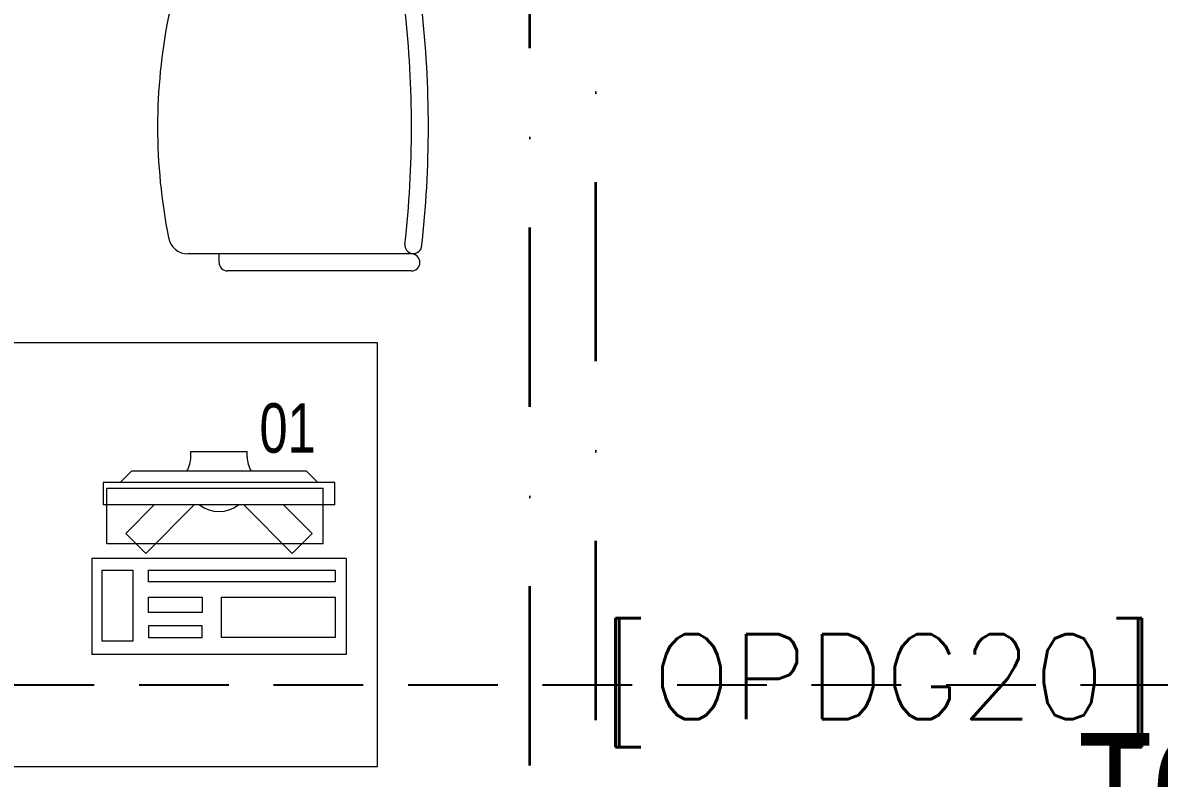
# Model space of a CAD drawing. Header units: inches. Extents: x -12418 to 242017, y -29325 to 19878.
# Drawn here: x 20767 to 22779, y -9228 to -7890 of the extents above; entities that cross this region are included whole.
import ezdxf
from ezdxf import colors
from ezdxf.entities.mleader import LeaderData, LeaderLine
from ezdxf.math import Vec2, Vec3

# ---------------------------------------------------------------- set-up
doc = ezdxf.new("R2010")
doc.units = ezdxf.units.IN
doc.header["$LTSCALE"] = 25
doc.header["$MEASUREMENT"] = 0
doc.linetypes.add('DASHDOT', pattern=[25.4, 12.7, -6.35, 0, -6.35])
doc.linetypes.add('HIDDEN', pattern=[9.525, 6.35, -3.175])
doc.layers.get('0').update_dxf_attribs({"color": 8})
for name, color, linetype, lineweight in [('00-Ground Floor$0$72_EGR_BASE_TEXT', 252, 'Continuous', 5), ('00-Ground Floor$0$72_EGR_EQP_TAG', 142, 'Continuous', 5), ('00-Ground Floor$0$LOADING', 253, 'Continuous', 5), ('E-LITE-CIRC', 6, 'Continuous', 25), ('E-LITE-CLNG-CNDT', 6, 'DASHDOT', 35), ('E-POWR-CLNG-CNDT', 6, 'DASHDOT', 35), ('E-POWR-FLOR-CNDT', 6, 'HIDDEN', 25)]:
    doc.layers.add(name, color=color, linetype=linetype, lineweight=lineweight)
doc.styles.add('00-Ground Floor$0$SIMPLEX', font='SIMPLEX.shx', dxfattribs={"height": 150})
doc.styles.add('00-Ground Floor$0$X3G_ENTITY_257CFD', font='swisscl.ttf', dxfattribs={"height": 200})
doc.styles.add('DC_Simplex', font='SIMPLEX.shx', dxfattribs={"width": 0.7})

# ---------------------------------------------------------------- blocks, each defined once
blk = doc.blocks.new('00-Ground Floor$0$GF21016-P')
at = {"layer": '00-Ground Floor$0$LOADING', "extrusion": (-1.24384e-09, -1.20261e-09, -1)}
for p, q in [((0.0128, 0.0179), (0.0128, 0.4136)), ((0.4628, 0.0179), (0.4628, 0.4136)), ((-0.0172, 0.0179), (-0.0172, 0.3435)), ((-0.0022, 0.3585), (0.0128, 0.3585)), ((0.4778, 0.3585), (0.4628, 0.3585)), ((0.4928, 0.0179), (0.4928, 0.3435)), ((0.4778, 0.0029), (0.4778, 0.0029))]:
    blk.add_line(p, q, dxfattribs=at)
for centre, radius, start, end in [((-0.2378, -0.5362), 1.0036, 78.7568, 101.2432), ((-0.0478, 0.4136), 0.035, 0, 80.6557), ((-0.4278, 0.4136), 0.035, 99.3443, 180), ((0.0022, 0.3435), 0.015, 0, 90), ((-0.4778, 0.3435), 0.015, 90, 180), ((-0.0284, 0.0145), 0.015, 284.3864, 95.5209), ((-0.2378, 1.8928), 1.8749, 263.6341, 276.3659), ((-0.4471, 0.0145), 0.015, 84.4791, 255.6136), ((0.0022, 0.0179), 0.015, 270, 0), ((0.0022, 0.0179), 0.015, 180, 270), ((-0.2378, 1.8734), 1.8855, 263.5119, 276.4881), ((-0.4778, 0.0179), 0.015, 270, 0), ((-0.4778, 0.0179), 0.015, 180, 270)]:
    blk.add_arc(centre, radius, start, end, dxfattribs=at)
blk = doc.blocks.new('00-Ground Floor$0$ITCWLS1-P')
at = {"layer": '00-Ground Floor$0$LOADING'}
for p, q in [((-0.17, 0.45), (-0.17, 0)), ((-0.17, 0.45), (0, 0.45)), ((0, 0.45), (0, 0)), ((-0.2651, 0.43, 0), (-0.3051, 0.43, 0)), ((-0.3051, 0.43, 0), (-0.3051, 0.02, 0)), ((-0.2651, 0.43, 0), (-0.2651, 0.02, 0)), ((-0.1496, 0.4305), (-0.1291, 0.4305)), ((-0.1291, 0.4305), (-0.1291, 0.4089)), ((-0.197, 0.4094), (-0.295, 0.4094)), ((-0.295, 0.0264), (-0.295, 0.4094)), ((-0.197, 0.0264), (-0.197, 0.4094)), ((-0.3251, 0.38, 0), (-0.3051, 0.4, 0)), ((-0.3251, 0.38, 0), (-0.3251, 0.07, 0)), ((-0.3503, 0.275), (-0.3596, 0.275)), ((-0.3596, 0.175), (-0.3596, 0.275)), ((-0.3503, 0.175), (-0.3596, 0.175)), ((-0.3251, 0.07, 0), (-0.3051, 0.05, 0)), ((-0.197, 0.0264), (-0.295, 0.0264)), ((-0.3051, 0.02, 0), (-0.2651, 0.02, 0)), ((-0.17, 0), (0, 0))]:
    blk.add_line(p, q, dxfattribs=at)
at = {"layer": '00-Ground Floor$0$LOADING', "extrusion": (2.48281e-10, 3.18408e-10, -1)}
for p, q in [((-0.2651, 0.3395), (-0.2144, 0.3902)), ((-0.1791, 0.3548), (-0.2144, 0.3902)), ((-0.2651, 0.2688), (-0.1791, 0.3548))]:
    blk.add_line(p, q, dxfattribs=at)
at = {"layer": '00-Ground Floor$0$LOADING', "extrusion": (2.48281e-10, -3.18408e-10, -1)}
for p, q in [((-0.2651, 0.1812), (-0.1791, 0.0952)), ((-0.2651, 0.1105), (-0.2144, 0.0598)), ((-0.1791, 0.0952), (-0.2144, 0.0598))]:
    blk.add_line(p, q, dxfattribs=at)
at = {"layer": '00-Ground Floor$0$LOADING'}
for points in [[(-0.1291, 0.4089), (-0.1291, 0.1), (-0.1496, 0.1), (-0.1496, 0.4305)], [(-0.1496, 0.1), (-0.1496, 0.1), (-0.1496, 0.1), (-0.1496, 0.1), (-0.1496, 0.1), (-0.1496, 0.1), (-0.1496, 0.1), (-0.1496, 0.1), (-0.1496, 0.1)], [(-0.1496, 0.1), (-0.1496, 0.1), (-0.1496, 0.1), (-0.1496, 0.1), (-0.1496, 0.1), (-0.1496, 0.1), (-0.1496, 0.1), (-0.1496, 0.1), (-0.1496, 0.1), (-0.1496, 0.1), (-0.1496, 0.1), (-0.1496, 0.1), (-0.1496, 0.1), (-0.1496, 0.1), (-0.1496, 0.1), (-0.1496, 0.1), (-0.1496, 0.1), (-0.1496, 0.1)], [(-0.1496, 0.1), (-0.1496, 0.1), (-0.1496, 0.1), (-0.1496, 0.1), (-0.1496, 0.1), (-0.1496, 0.1), (-0.1496, 0.1), (-0.1496, 0.1), (-0.1496, 0.1), (-0.1496, 0.1)], [(-0.1496, 0.1), (-0.1496, 0.1), (-0.1496, 0.1), (-0.1496, 0.1), (-0.1496, 0.1), (-0.1496, 0.1), (-0.1496, 0.1)], [(-0.1496, 0.1), (-0.1496, 0.1), (-0.1496, 0.1), (-0.1496, 0.1), (-0.1496, 0.1), (-0.1496, 0.1), (-0.1496, 0.1), (-0.1496, 0.1), (-0.1496, 0.1), (-0.1496, 0.1)], [(-0.1496, 0.1), (-0.1496, 0.1), (-0.1496, 0.1), (-0.1496, 0.1), (-0.1496, 0.1), (-0.1496, 0.1), (-0.1496, 0.1), (-0.1496, 0.1), (-0.1496, 0.1), (-0.1496, 0.1), (-0.1496, 0.1), (-0.1496, 0.1), (-0.1496, 0.1), (-0.1496, 0.1), (-0.1496, 0.1)], [(-0.1496, 0.1), (-0.1496, 0.1), (-0.1496, 0.1), (-0.1496, 0.1), (-0.1496, 0.1), (-0.1496, 0.1), (-0.1496, 0.1), (-0.1496, 0.1), (-0.1496, 0.1), (-0.1496, 0.1)], [(-0.1496, 0.1), (-0.1496, 0.1), (-0.1496, 0.1), (-0.1496, 0.1), (-0.1496, 0.1), (-0.1496, 0.1), (-0.1496, 0.1), (-0.1496, 0.1), (-0.1496, 0.1), (-0.1496, 0.1)], [(-0.1496, 0.1), (-0.1496, 0.1), (-0.1496, 0.1), (-0.1496, 0.1), (-0.1496, 0.1), (-0.1496, 0.1), (-0.1496, 0.1), (-0.1496, 0.1), (-0.1496, 0.1), (-0.1496, 0.1), (-0.1496, 0.1), (-0.1496, 0.1), (-0.1496, 0.1), (-0.1496, 0.1), (-0.1496, 0.1), (-0.1496, 0.1), (-0.1496, 0.1), (-0.1496, 0.1), (-0.1496, 0.1), (-0.1496, 0.1), (-0.1496, 0.1), (-0.1496, 0.1), (-0.1496, 0.1), (-0.1496, 0.1), (-0.1496, 0.1), (-0.1496, 0.1), (-0.1496, 0.1), (-0.1496, 0.1), (-0.1496, 0.1), (-0.1496, 0.1), (-0.1496, 0.1), (-0.1496, 0.1), (-0.1496, 0.1), (-0.1496, 0.1), (-0.1496, 0.1), (-0.1496, 0.1), (-0.1496, 0.1), (-0.1496, 0.1), (-0.1496, 0.1), (-0.1496, 0.1), (-0.1496, 0.1), (-0.1496, 0.1), (-0.1496, 0.1), (-0.1496, 0.1), (-0.1496, 0.1), (-0.1496, 0.1), (-0.1496, 0.1), (-0.1496, 0.1), (-0.1496, 0.1), (-0.1496, 0.1), (-0.1496, 0.1), (-0.1496, 0.1), (-0.1496, 0.1), (-0.1496, 0.1)], [(-0.1496, 0.1), (-0.1496, 0.1), (-0.1496, 0.1), (-0.1496, 0.1), (-0.1496, 0.1), (-0.1496, 0.1), (-0.1496, 0.1), (-0.1496, 0.1), (-0.1496, 0.1), (-0.1496, 0.1), (-0.1496, 0.1), (-0.1496, 0.1), (-0.1496, 0.1), (-0.1496, 0.1), (-0.1496, 0.1), (-0.1496, 0.1), (-0.1496, 0.1), (-0.1496, 0.1), (-0.1496, 0.1), (-0.1496, 0.1), (-0.1496, 0.1), (-0.1496, 0.1), (-0.1496, 0.1), (-0.1496, 0.1), (-0.1496, 0.1), (-0.1496, 0.1), (-0.1496, 0.1), (-0.1496, 0.1), (-0.1496, 0.1), (-0.1496, 0.1), (-0.1496, 0.1), (-0.1496, 0.1), (-0.1496, 0.1), (-0.1496, 0.1), (-0.1496, 0.1), (-0.1496, 0.1), (-0.1496, 0.1), (-0.1496, 0.1), (-0.1496, 0.1), (-0.1496, 0.1), (-0.1496, 0.1), (-0.1496, 0.1), (-0.1496, 0.1), (-0.1496, 0.1), (-0.1496, 0.1), (-0.1496, 0.1), (-0.1496, 0.1), (-0.1496, 0.1), (-0.1496, 0.1), (-0.1496, 0.1), (-0.1496, 0.1), (-0.1496, 0.1), (-0.1496, 0.1), (-0.1496, 0.1), (-0.1496, 0.1), (-0.1496, 0.1), (-0.1496, 0.1), (-0.1496, 0.1), (-0.1496, 0.1), (-0.1496, 0.1), (-0.1496, 0.1), (-0.1496, 0.1), (-0.1496, 0.1), (-0.1496, 0.1), (-0.1496, 0.1), (-0.1496, 0.1), (-0.1496, 0.1), (-0.1496, 0.1), (-0.1496, 0.1), (-0.1496, 0.1), (-0.1496, 0.1), (-0.1496, 0.1), (-0.1496, 0.1), (-0.1496, 0.1), (-0.1496, 0.1), (-0.1496, 0.1), (-0.1496, 0.1), (-0.1496, 0.1), (-0.1496, 0.1), (-0.1496, 0.1), (-0.1496, 0.1), (-0.1496, 0.1), (-0.1496, 0.1), (-0.1496, 0.1), (-0.1496, 0.1), (-0.1496, 0.1), (-0.1496, 0.1), (-0.1496, 0.1), (-0.1496, 0.1)], [(-0.1496, 0.1), (-0.1496, 0.1), (-0.1496, 0.1), (-0.1496, 0.1), (-0.1496, 0.1), (-0.1496, 0.1), (-0.1496, 0.1), (-0.1496, 0.1), (-0.1496, 0.1), (-0.1496, 0.1), (-0.1496, 0.1), (-0.1496, 0.1)], [(-0.1496, 0.1), (-0.1496, 0.1), (-0.1496, 0.1), (-0.1496, 0.1), (-0.1496, 0.1), (-0.1496, 0.1), (-0.1496, 0.1)], [(-0.1496, 0.1), (-0.1496, 0.1), (-0.1496, 0.1), (-0.1496, 0.1), (-0.1496, 0.1), (-0.1496, 0.1), (-0.1496, 0.1), (-0.1496, 0.1), (-0.1496, 0.1), (-0.1496, 0.1), (-0.1496, 0.1), (-0.1496, 0.1), (-0.1496, 0.1), (-0.1496, 0.1), (-0.1496, 0.1), (-0.1496, 0.1), (-0.1496, 0.1)], [(-0.1496, 0.1), (-0.1496, 0.1), (-0.1496, 0.1), (-0.1496, 0.1), (-0.1496, 0.1), (-0.1496, 0.1), (-0.1496, 0.1), (-0.1496, 0.1), (-0.1496, 0.1), (-0.1496, 0.1), (-0.1496, 0.1), (-0.1496, 0.1), (-0.1496, 0.1), (-0.1496, 0.1), (-0.1496, 0.1), (-0.1496, 0.1), (-0.1496, 0.1), (-0.1496, 0.1), (-0.1496, 0.1), (-0.1496, 0.1), (-0.1496, 0.1), (-0.1496, 0.1), (-0.1496, 0.1), (-0.1496, 0.1), (-0.1496, 0.1), (-0.1496, 0.1), (-0.1496, 0.1), (-0.1496, 0.1), (-0.1496, 0.1), (-0.1496, 0.1), (-0.1496, 0.1), (-0.1496, 0.1), (-0.1496, 0.1), (-0.1496, 0.1), (-0.1496, 0.1), (-0.1496, 0.1), (-0.1496, 0.1), (-0.1496, 0.1), (-0.1496, 0.1), (-0.1496, 0.1), (-0.1496, 0.1), (-0.1496, 0.1), (-0.1496, 0.1), (-0.1496, 0.1), (-0.1496, 0.1), (-0.1496, 0.1), (-0.1496, 0.1), (-0.1496, 0.1), (-0.1496, 0.1), (-0.1496, 0.1), (-0.1496, 0.1), (-0.1496, 0.1), (-0.1496, 0.1), (-0.1496, 0.1), (-0.1496, 0.1), (-0.1496, 0.1), (-0.1496, 0.1), (-0.1496, 0.1), (-0.1496, 0.1), (-0.1496, 0.1), (-0.1496, 0.1), (-0.1496, 0.1), (-0.1496, 0.1), (-0.1496, 0.1), (-0.1496, 0.1), (-0.1496, 0.1), (-0.1496, 0.1), (-0.1496, 0.1), (-0.1496, 0.1), (-0.1496, 0.1), (-0.1496, 0.1), (-0.1496, 0.1), (-0.1496, 0.1), (-0.1496, 0.1), (-0.1496, 0.1), (-0.1496, 0.1), (-0.1496, 0.1), (-0.1496, 0.1), (-0.1496, 0.1), (-0.1496, 0.1), (-0.1496, 0.1), (-0.1496, 0.1), (-0.1496, 0.1), (-0.1496, 0.1), (-0.1496, 0.1), (-0.1496, 0.1), (-0.1496, 0.1), (-0.1496, 0.1), (-0.1496, 0.1), (-0.1496, 0.1), (-0.1496, 0.1), (-0.1496, 0.1), (-0.1496, 0.1), (-0.1496, 0.1), (-0.1496, 0.1), (-0.1496, 0.1), (-0.1496, 0.1), (-0.1496, 0.1), (-0.1496, 0.1), (-0.1496, 0.1), (-0.1496, 0.1), (-0.1496, 0.1), (-0.1496, 0.1), (-0.1496, 0.1), (-0.1496, 0.1), (-0.1496, 0.1), (-0.1496, 0.1), (-0.1496, 0.1), (-0.1496, 0.1), (-0.1496, 0.1), (-0.1496, 0.1)], [(-0.1496, 0.1), (-0.1496, 0.1), (-0.1496, 0.1), (-0.1496, 0.1), (-0.1496, 0.1), (-0.1496, 0.1), (-0.1496, 0.1), (-0.1496, 0.1)]]:
    blk.add_lwpolyline(points, dxfattribs=at)
for points in [[(-0.1019, 0.4305), (-0.0304, 0.4305), (-0.0304, 0.2294), (-0.1019, 0.2294)], [(-0.1019, 0.1954), (-0.0747, 0.1954), (-0.0747, 0.1), (-0.1019, 0.1)], [(-0.0304, 0.1954), (-0.0508, 0.1954), (-0.0508, 0.1), (-0.0304, 0.1)], [(-0.1496, 0.1), (-0.1496, 0.1), (-0.1496, 0.1), (-0.1496, 0.1), (-0.1496, 0.1), (-0.1496, 0.1), (-0.1496, 0.1), (-0.1496, 0.1), (-0.1496, 0.1), (-0.1496, 0.1), (-0.1496, 0.1), (-0.1496, 0.1), (-0.1496, 0.1), (-0.1496, 0.1), (-0.1496, 0.1), (-0.1496, 0.1), (-0.1496, 0.1), (-0.1496, 0.1), (-0.1496, 0.1), (-0.1496, 0.1), (-0.1496, 0.1), (-0.1496, 0.1), (-0.1496, 0.1), (-0.1496, 0.1), (-0.1496, 0.1), (-0.1496, 0.1), (-0.1496, 0.1), (-0.1496, 0.1), (-0.1496, 0.1), (-0.1496, 0.1), (-0.1496, 0.1), (-0.1496, 0.1), (-0.1496, 0.1), (-0.1496, 0.1), (-0.1496, 0.1), (-0.1496, 0.1), (-0.1496, 0.1), (-0.1496, 0.1), (-0.1496, 0.1), (-0.1496, 0.1), (-0.1496, 0.1), (-0.1496, 0.1), (-0.1496, 0.1), (-0.1496, 0.1), (-0.1496, 0.1), (-0.1496, 0.1), (-0.1496, 0.1), (-0.1496, 0.1), (-0.1496, 0.1), (-0.1496, 0.1), (-0.1496, 0.1), (-0.1496, 0.1), (-0.1496, 0.1), (-0.1496, 0.1), (-0.1496, 0.1), (-0.1496, 0.1), (-0.1496, 0.1), (-0.1496, 0.1), (-0.1496, 0.1), (-0.1496, 0.1), (-0.1496, 0.1), (-0.1496, 0.1), (-0.1496, 0.1), (-0.1496, 0.1), (-0.1496, 0.1), (-0.1496, 0.1), (-0.1496, 0.1), (-0.1496, 0.1), (-0.1496, 0.1), (-0.1496, 0.1), (-0.1496, 0.1), (-0.1496, 0.1), (-0.1496, 0.1), (-0.1496, 0.1), (-0.1496, 0.1), (-0.1496, 0.1), (-0.1496, 0.1), (-0.1496, 0.1), (-0.1496, 0.1), (-0.1496, 0.1), (-0.1496, 0.1), (-0.1496, 0.1), (-0.1496, 0.1), (-0.1496, 0.1), (-0.1496, 0.1), (-0.1496, 0.1), (-0.1496, 0.1), (-0.1496, 0.1), (-0.1496, 0.1), (-0.1496, 0.1), (-0.1496, 0.1), (-0.1496, 0.1), (-0.1496, 0.1), (-0.1496, 0.1), (-0.1496, 0.1), (-0.1496, 0.1), (-0.1496, 0.1), (-0.1496, 0.1), (-0.1496, 0.1), (-0.1496, 0.1), (-0.1496, 0.1), (-0.1496, 0.1), (-0.1496, 0.1), (-0.1496, 0.1), (-0.1496, 0.1), (-0.1496, 0.1), (-0.1496, 0.1), (-0.1496, 0.1), (-0.1496, 0.1), (-0.1496, 0.1), (-0.1496, 0.1), (-0.1496, 0.1), (-0.1496, 0.1), (-0.1496, 0.1), (-0.1496, 0.1), (-0.1496, 0.1), (-0.1496, 0.1), (-0.1496, 0.1), (-0.1496, 0.1), (-0.1496, 0.1), (-0.1496, 0.1), (-0.1496, 0.1), (-0.1496, 0.1), (-0.1496, 0.1), (-0.1496, 0.1), (-0.1496, 0.1), (-0.1496, 0.1), (-0.1496, 0.1), (-0.1496, 0.1), (-0.1496, 0.1), (-0.1496, 0.1), (-0.1496, 0.1), (-0.1496, 0.1), (-0.1496, 0.1), (-0.1496, 0.1), (-0.1496, 0.1), (-0.1496, 0.1), (-0.1496, 0.1), (-0.1496, 0.1), (-0.1496, 0.1), (-0.1496, 0.1), (-0.1496, 0.1), (-0.1496, 0.1), (-0.1496, 0.1), (-0.1496, 0.1), (-0.1496, 0.1), (-0.1496, 0.1), (-0.1496, 0.1), (-0.1496, 0.1), (-0.1496, 0.1), (-0.1496, 0.1), (-0.1496, 0.1), (-0.1496, 0.1), (-0.1496, 0.1), (-0.1496, 0.1), (-0.1496, 0.1), (-0.1496, 0.1), (-0.1496, 0.1), (-0.1496, 0.1), (-0.1496, 0.1), (-0.1496, 0.1), (-0.1496, 0.1), (-0.1496, 0.1), (-0.1496, 0.1), (-0.1496, 0.1), (-0.1496, 0.1), (-0.1496, 0.1), (-0.1496, 0.1), (-0.1496, 0.1), (-0.1496, 0.1), (-0.1496, 0.1), (-0.1496, 0.1), (-0.1496, 0.1), (-0.1496, 0.1), (-0.1496, 0.1), (-0.1496, 0.1), (-0.1496, 0.1), (-0.1496, 0.1), (-0.1496, 0.1), (-0.1496, 0.1), (-0.1496, 0.1), (-0.1496, 0.1), (-0.1496, 0.1), (-0.1496, 0.1), (-0.1496, 0.1), (-0.1496, 0.1), (-0.1496, 0.1), (-0.1496, 0.1), (-0.1496, 0.1), (-0.1496, 0.1), (-0.1496, 0.1), (-0.1496, 0.1), (-0.1496, 0.1), (-0.1496, 0.1), (-0.1496, 0.1), (-0.1496, 0.1), (-0.1496, 0.1), (-0.1496, 0.1), (-0.1496, 0.1), (-0.1496, 0.1), (-0.1496, 0.1), (-0.1496, 0.1), (-0.1496, 0.1), (-0.1496, 0.1), (-0.1496, 0.1), (-0.1496, 0.1), (-0.1496, 0.1), (-0.1496, 0.1), (-0.1496, 0.1), (-0.1496, 0.1), (-0.1496, 0.1), (-0.1496, 0.1), (-0.1496, 0.1), (-0.1496, 0.1), (-0.1496, 0.1), (-0.1496, 0.1), (-0.1496, 0.1), (-0.1496, 0.1), (-0.1496, 0.1), (-0.1496, 0.1), (-0.1496, 0.1), (-0.1496, 0.1), (-0.1496, 0.1), (-0.1496, 0.1), (-0.1496, 0.1), (-0.1496, 0.1), (-0.1496, 0.1), (-0.1496, 0.1), (-0.1496, 0.1), (-0.1496, 0.1), (-0.1496, 0.1), (-0.1496, 0.1), (-0.1496, 0.1), (-0.1496, 0.1), (-0.1496, 0.1), (-0.1496, 0.1), (-0.1496, 0.1), (-0.1496, 0.1), (-0.1496, 0.1), (-0.1496, 0.1), (-0.1496, 0.1), (-0.1496, 0.1), (-0.1496, 0.1), (-0.1496, 0.1), (-0.1496, 0.1), (-0.1496, 0.1), (-0.1496, 0.1), (-0.1496, 0.1), (-0.1496, 0.1), (-0.1496, 0.1), (-0.1496, 0.1), (-0.1496, 0.1), (-0.1496, 0.1), (-0.1496, 0.1), (-0.1496, 0.1), (-0.1496, 0.1), (-0.1496, 0.1), (-0.1496, 0.1), (-0.1496, 0.1), (-0.1496, 0.1), (-0.1496, 0.1), (-0.1496, 0.1), (-0.1496, 0.1), (-0.1496, 0.1), (-0.1496, 0.1), (-0.1496, 0.1), (-0.1496, 0.1), (-0.1496, 0.1), (-0.1496, 0.1), (-0.1496, 0.1), (-0.1496, 0.1), (-0.1496, 0.1), (-0.1496, 0.1), (-0.1496, 0.1), (-0.1496, 0.1), (-0.1496, 0.1), (-0.1496, 0.1)], [(-0.1496, 0.1), (-0.1496, 0.1), (-0.1496, 0.1), (-0.1496, 0.1), (-0.1496, 0.1), (-0.1496, 0.1), (-0.1496, 0.1), (-0.1496, 0.1), (-0.1496, 0.1), (-0.1496, 0.1), (-0.1496, 0.1), (-0.1496, 0.1), (-0.1496, 0.1), (-0.1496, 0.1), (-0.1496, 0.1), (-0.1496, 0.1), (-0.1496, 0.1), (-0.1496, 0.1), (-0.1496, 0.1), (-0.1496, 0.1), (-0.1496, 0.1), (-0.1496, 0.1), (-0.1496, 0.1), (-0.1496, 0.1), (-0.1496, 0.1), (-0.1496, 0.1), (-0.1496, 0.1), (-0.1496, 0.1), (-0.1496, 0.1), (-0.1496, 0.1), (-0.1496, 0.1), (-0.1496, 0.1), (-0.1496, 0.1), (-0.1496, 0.1), (-0.1496, 0.1), (-0.1496, 0.1), (-0.1496, 0.1), (-0.1496, 0.1), (-0.1496, 0.1), (-0.1496, 0.1), (-0.1496, 0.1), (-0.1496, 0.1), (-0.1496, 0.1), (-0.1496, 0.1), (-0.1496, 0.1), (-0.1496, 0.1), (-0.1496, 0.1), (-0.1496, 0.1), (-0.1496, 0.1), (-0.1496, 0.1), (-0.1496, 0.1), (-0.1496, 0.1), (-0.1496, 0.1), (-0.1496, 0.1), (-0.1496, 0.1), (-0.1496, 0.1), (-0.1496, 0.1), (-0.1496, 0.1), (-0.1496, 0.1), (-0.1496, 0.1), (-0.1496, 0.1), (-0.1496, 0.1), (-0.1496, 0.1), (-0.1496, 0.1), (-0.1496, 0.1), (-0.1496, 0.1), (-0.1496, 0.1), (-0.1496, 0.1), (-0.1496, 0.1), (-0.1496, 0.1), (-0.1496, 0.1), (-0.1496, 0.1), (-0.1496, 0.1), (-0.1496, 0.1), (-0.1496, 0.1), (-0.1496, 0.1), (-0.1496, 0.1), (-0.1496, 0.1), (-0.1496, 0.1), (-0.1496, 0.1), (-0.1496, 0.1), (-0.1496, 0.1), (-0.1496, 0.1), (-0.1496, 0.1), (-0.1496, 0.1), (-0.1496, 0.1), (-0.1496, 0.1), (-0.1496, 0.1), (-0.1496, 0.1), (-0.1496, 0.1), (-0.1496, 0.1), (-0.1496, 0.1), (-0.1496, 0.1), (-0.1496, 0.1), (-0.1496, 0.1), (-0.1496, 0.1), (-0.1496, 0.1), (-0.1496, 0.1), (-0.1496, 0.1), (-0.1496, 0.1), (-0.1496, 0.1), (-0.1496, 0.1), (-0.1496, 0.1), (-0.1496, 0.1), (-0.1496, 0.1), (-0.1496, 0.1), (-0.1496, 0.1), (-0.1496, 0.1), (-0.1496, 0.1), (-0.1496, 0.1), (-0.1496, 0.1), (-0.1496, 0.1), (-0.1496, 0.1), (-0.1496, 0.1), (-0.1496, 0.1), (-0.1496, 0.1), (-0.1496, 0.1), (-0.1496, 0.1), (-0.1496, 0.1), (-0.1496, 0.1), (-0.1496, 0.1), (-0.1496, 0.1), (-0.1496, 0.1), (-0.1496, 0.1), (-0.1496, 0.1), (-0.1496, 0.1), (-0.1496, 0.1), (-0.1496, 0.1), (-0.1496, 0.1), (-0.1496, 0.1), (-0.1496, 0.1), (-0.1496, 0.1), (-0.1496, 0.1), (-0.1496, 0.1), (-0.1496, 0.1), (-0.1496, 0.1), (-0.1496, 0.1), (-0.1496, 0.1), (-0.1496, 0.1), (-0.1496, 0.1), (-0.1496, 0.1), (-0.1496, 0.1), (-0.1496, 0.1), (-0.1496, 0.1), (-0.1496, 0.1), (-0.1496, 0.1), (-0.1496, 0.1), (-0.1496, 0.1), (-0.1496, 0.1), (-0.1496, 0.1), (-0.1496, 0.1), (-0.1496, 0.1), (-0.1496, 0.1), (-0.1496, 0.1), (-0.1496, 0.1), (-0.1496, 0.1), (-0.1496, 0.1), (-0.1496, 0.1), (-0.1496, 0.1), (-0.1496, 0.1), (-0.1496, 0.1), (-0.1496, 0.1), (-0.1496, 0.1), (-0.1496, 0.1), (-0.1496, 0.1), (-0.1496, 0.1), (-0.1496, 0.1), (-0.1496, 0.1), (-0.1496, 0.1), (-0.1496, 0.1), (-0.1496, 0.1), (-0.1496, 0.1), (-0.1496, 0.1), (-0.1496, 0.1), (-0.1496, 0.1), (-0.1496, 0.1), (-0.1496, 0.1), (-0.1496, 0.1), (-0.1496, 0.1), (-0.1496, 0.1), (-0.1496, 0.1), (-0.1496, 0.1), (-0.1496, 0.1), (-0.1496, 0.1), (-0.1496, 0.1), (-0.1496, 0.1), (-0.1496, 0.1), (-0.1496, 0.1), (-0.1496, 0.1), (-0.1496, 0.1), (-0.1496, 0.1), (-0.1496, 0.1), (-0.1496, 0.1), (-0.1496, 0.1), (-0.1496, 0.1), (-0.1496, 0.1), (-0.1496, 0.1), (-0.1496, 0.1), (-0.1496, 0.1), (-0.1496, 0.1), (-0.1496, 0.1), (-0.1496, 0.1), (-0.1496, 0.1), (-0.1496, 0.1), (-0.1496, 0.1), (-0.1496, 0.1), (-0.1496, 0.1), (-0.1496, 0.1), (-0.1496, 0.1), (-0.1496, 0.1), (-0.1496, 0.1), (-0.1496, 0.1), (-0.1496, 0.1), (-0.1496, 0.1)], [(-0.1496, 0.1), (-0.1496, 0.1), (-0.1496, 0.1), (-0.1496, 0.1), (-0.1496, 0.1), (-0.1496, 0.1), (-0.1496, 0.1), (-0.1496, 0.1), (-0.1496, 0.1), (-0.1496, 0.1), (-0.1496, 0.1), (-0.1496, 0.1), (-0.1496, 0.1), (-0.1496, 0.1), (-0.1496, 0.1), (-0.1496, 0.1), (-0.1496, 0.1), (-0.1496, 0.1), (-0.1496, 0.1), (-0.1496, 0.1), (-0.1496, 0.1), (-0.1496, 0.1), (-0.1496, 0.1), (-0.1496, 0.1), (-0.1496, 0.1), (-0.1496, 0.1), (-0.1496, 0.1), (-0.1496, 0.1), (-0.1496, 0.1), (-0.1496, 0.1), (-0.1496, 0.1), (-0.1496, 0.1), (-0.1496, 0.1), (-0.1496, 0.1), (-0.1496, 0.1), (-0.1496, 0.1), (-0.1496, 0.1), (-0.1496, 0.1), (-0.1496, 0.1), (-0.1496, 0.1), (-0.1496, 0.1), (-0.1496, 0.1), (-0.1496, 0.1), (-0.1496, 0.1), (-0.1496, 0.1), (-0.1496, 0.1), (-0.1496, 0.1), (-0.1496, 0.1), (-0.1496, 0.1), (-0.1496, 0.1), (-0.1496, 0.1), (-0.1496, 0.1), (-0.1496, 0.1), (-0.1496, 0.1), (-0.1496, 0.1), (-0.1496, 0.1), (-0.1496, 0.1), (-0.1496, 0.1), (-0.1496, 0.1), (-0.1496, 0.1), (-0.1496, 0.1), (-0.1496, 0.1), (-0.1496, 0.1), (-0.1496, 0.1), (-0.1496, 0.1), (-0.1496, 0.1), (-0.1496, 0.1), (-0.1496, 0.1), (-0.1496, 0.1), (-0.1496, 0.1), (-0.1496, 0.1), (-0.1496, 0.1), (-0.1496, 0.1), (-0.1496, 0.1), (-0.1496, 0.1), (-0.1496, 0.1), (-0.1496, 0.1), (-0.1496, 0.1), (-0.1496, 0.1), (-0.1496, 0.1), (-0.1496, 0.1), (-0.1496, 0.1), (-0.1496, 0.1), (-0.1496, 0.1), (-0.1496, 0.1), (-0.1496, 0.1), (-0.1496, 0.1), (-0.1496, 0.1), (-0.1496, 0.1), (-0.1496, 0.1), (-0.1496, 0.1), (-0.1496, 0.1), (-0.1496, 0.1), (-0.1496, 0.1), (-0.1496, 0.1), (-0.1496, 0.1), (-0.1496, 0.1), (-0.1496, 0.1), (-0.1496, 0.1), (-0.1496, 0.1), (-0.1496, 0.1), (-0.1496, 0.1), (-0.1496, 0.1), (-0.1496, 0.1), (-0.1496, 0.1), (-0.1496, 0.1), (-0.1496, 0.1), (-0.1496, 0.1), (-0.1496, 0.1), (-0.1496, 0.1), (-0.1496, 0.1), (-0.1496, 0.1), (-0.1496, 0.1), (-0.1496, 0.1), (-0.1496, 0.1), (-0.1496, 0.1), (-0.1496, 0.1), (-0.1496, 0.1), (-0.1496, 0.1), (-0.1496, 0.1), (-0.1496, 0.1), (-0.1496, 0.1), (-0.1496, 0.1), (-0.1496, 0.1), (-0.1496, 0.1), (-0.1496, 0.1), (-0.1496, 0.1), (-0.1496, 0.1), (-0.1496, 0.1), (-0.1496, 0.1), (-0.1496, 0.1), (-0.1496, 0.1), (-0.1496, 0.1), (-0.1496, 0.1), (-0.1496, 0.1), (-0.1496, 0.1), (-0.1496, 0.1), (-0.1496, 0.1), (-0.1496, 0.1), (-0.1496, 0.1), (-0.1496, 0.1), (-0.1496, 0.1), (-0.1496, 0.1), (-0.1496, 0.1), (-0.1496, 0.1), (-0.1496, 0.1), (-0.1496, 0.1), (-0.1496, 0.1), (-0.1496, 0.1), (-0.1496, 0.1), (-0.1496, 0.1), (-0.1496, 0.1), (-0.1496, 0.1), (-0.1496, 0.1), (-0.1496, 0.1), (-0.1496, 0.1), (-0.1496, 0.1), (-0.1496, 0.1), (-0.1496, 0.1), (-0.1496, 0.1), (-0.1496, 0.1), (-0.1496, 0.1), (-0.1496, 0.1), (-0.1496, 0.1), (-0.1496, 0.1), (-0.1496, 0.1), (-0.1496, 0.1), (-0.1496, 0.1), (-0.1496, 0.1), (-0.1496, 0.1), (-0.1496, 0.1), (-0.1496, 0.1), (-0.1496, 0.1), (-0.1496, 0.1), (-0.1496, 0.1), (-0.1496, 0.1), (-0.1496, 0.1), (-0.1496, 0.1), (-0.1496, 0.1), (-0.1496, 0.1), (-0.1496, 0.1), (-0.1496, 0.1), (-0.1496, 0.1), (-0.1496, 0.1), (-0.1496, 0.1), (-0.1496, 0.1), (-0.1496, 0.1), (-0.1496, 0.1), (-0.1496, 0.1), (-0.1496, 0.1), (-0.1496, 0.1), (-0.1496, 0.1), (-0.1496, 0.1), (-0.1496, 0.1), (-0.1496, 0.1), (-0.1496, 0.1), (-0.1496, 0.1), (-0.1496, 0.1), (-0.1496, 0.1), (-0.1496, 0.1), (-0.1496, 0.1), (-0.1496, 0.1), (-0.1496, 0.1), (-0.1496, 0.1), (-0.1496, 0.1), (-0.1496, 0.1), (-0.1496, 0.1), (-0.1496, 0.1), (-0.1496, 0.1), (-0.1496, 0.1), (-0.1496, 0.1), (-0.1496, 0.1), (-0.1496, 0.1), (-0.1496, 0.1), (-0.1496, 0.1), (-0.1496, 0.1), (-0.1496, 0.1), (-0.1496, 0.1), (-0.1496, 0.1)], [(-0.1496, 0.0727), (-0.0236, 0.0727), (-0.0236, 0.0182), (-0.1496, 0.0182)]]:
    blk.add_lwpolyline(points, close=True, dxfattribs=at)
for centre, radius, start, end in [((-0.3503, 0.325), 0.05, 270, 300.3093), ((-0.3089, 0.225), 0.0556, 321.9431, 38.0569), ((-0.3503, 0.125), 0.05, 59.6907, 90)]:
    blk.add_arc(centre, radius, start, end, dxfattribs=at)
blk = doc.blocks.new('00-Ground Floor')
at = {"layer": '00-Ground Floor$0$LOADING', "elevation": 0}
blk.add_lwpolyline([(21394.7, -9207.4), (21394.7, -8457.4), (19894.7, -8457.4), (19894.7, -9207.4)], close=True, dxfattribs=at)
at = {"layer": '00-Ground Floor$0$LOADING', "color": 1, "extrusion": (-2.24019e-05, -2.67576e-11, 1), "xscale": -1000.000000000003, "yscale": 1000.000000000003, "zscale": -1000.000000000003, "rotation": 90.00002511235276}
blk.add_blockref('00-Ground Floor$0$GF21016-P', (21472.9, -7837, -0.5), dxfattribs=at)
at = {"layer": '00-Ground Floor$0$LOADING', "extrusion": (1.93991e-16, -8.01373e-06, 1), "xscale": 1000.000000000006, "yscale": 1000.000000000006, "zscale": 1000.000000000006, "rotation": 270}
blk.add_blockref('00-Ground Floor$0$ITCWLS1-P', (20889.2, -9009.3, 0.1), dxfattribs=at)
at = {"layer": '00-Ground Floor$0$72_EGR_BASE_TEXT', "insert": (22282.1, -8973.3, 0), "char_height": 150, "attachment_point": 2, "style": '00-Ground Floor$0$SIMPLEX'}
blk.add_mtext('[OPDG20]', dxfattribs=at)
at = {"layer": '00-Ground Floor$0$72_EGR_EQP_TAG', "insert": (21235.7, -8564.2, 0), "char_height": 87.47, "attachment_point": 2, "style": '00-Ground Floor$0$X3G_ENTITY_257CFD'}
blk.add_mtext('01', dxfattribs=at)
blk = doc.blocks.new('ARR0W')
at = {"color": 45}
blk.add_ellipse((0, 0), major_axis=(0.4, 0), ratio=0.4, dxfattribs=at)
at = {"color": 45, "ltscale": 0.5}
blk.add_solid([(-1.4, 0.167), (-0.4, 0), (-1.4, -0.167)], dxfattribs=at)

msp = doc.modelspace()

# ---------------------------------------------------------------- linework, layer by layer
at = {"layer": 'E-POWR-CLNG-CNDT', "elevation": 0}
for points in [[(22123.9, -10207.2), (21695.9, -9902, -0.242442), (21664.4, -9840.9), (21664.4, -4931.5, -0.414214), (21739.4, -4856.5), (23466, -4856.5, 0.414214), (23541, -4781.5), (23541, -4497.4)], [(22130.2, -9957.4), (21813.5, -9821.6, -0.245243), (21781.3, -9760.1), (21781.3, -5016.5, -0.414214), (21856.3, -4941.5), (23518.3, -4941.5, 0.414214), (23593.3, -4866.5), (23593.3, -4497.4)]]:
    msp.add_lwpolyline(points, format="xyb", dxfattribs=at)
at = {"layer": 'E-POWR-FLOR-CNDT'}
msp.add_lwpolyline([(19821.5, -8771), (19945.2, -8894.7), (19945.2, -8987.8, 0.414214), (20020.2, -9062.8), (23602, -9062.8), (23725.8, -8939.1)], format="xyb", dxfattribs=at)

# ---------------------------------------------------------------- block references
at = {"layer": 'E-LITE-CLNG-CNDT'}
msp.add_blockref('00-Ground Floor', (0, 0), dxfattribs=at)

# ---------------------------------------------------------------- leaders
at = {"layer": 'E-LITE-CIRC'}
ml = msp.add_multileader_mtext('Standard', dxfattribs=at)
ml.set_content('{\\Fdc_el_romans|c0;\\W0.8;TO\\Fromans|c0; \\Fsimplex|c0;PP-G\\Fdc_el_romans|c0;F\\Fsimplex|c0;/M37}', color=256, style='DC_Simplex')
ml.set_leader_properties()
ml.set_arrow_properties(name='ARR0W')
ml.build(insert=Vec2(0, 0))
ml.multileader.update_dxf_attribs({"dogleg_length": 200, "arrow_head_size": 140, "scale": 100})
ctx = ml.context
ctx.base_point, ctx.scale, ctx.char_height, ctx.arrow_head_size, ctx.landing_gap_size, ctx.plane_origin, ctx.plane_x_axis, ctx.plane_y_axis = Vec3(22495.4, -9281.4, 0), 100, 200, 140, 140, Vec3(29964.8, -4218.2, 0), Vec3(1, -0.000001, 0), Vec3(0.000001, 1, 0)
notes = []
notes.append((ctx, [(0, (1, 1, 0), (22386.6, -9281.4, 0), (1, -0.000001, 0), 108.8, [(0, [(21775, -9497.4, 0)], 0, [])])]))
ctx.mtext.insert, ctx.mtext.text_direction, ctx.mtext.rotation, ctx.mtext.flow_direction = Vec3(22635.4, -9148.1, 0), Vec3(1, -0.000001, 0), 6.283185, 5
for ctx, leaders in notes:
    for number, flags, end, landing, length, lines in leaders:
        leader = LeaderData()
        leader.index, (leader.has_last_leader_line, leader.has_dogleg_vector, leader.attachment_direction) = number, flags
        leader.last_leader_point, leader.dogleg_vector, leader.dogleg_length = Vec3(end), Vec3(landing), length
        for number, points, colour, breaks in lines:
            line = LeaderLine()
            line.index, line.vertices, line.color, line.breaks = number, Vec3.list(points), colors.encode_raw_color(colour), breaks
            leader.lines.append(line)
        ctx.leaders.append(leader)

doc.saveas('drawing.dxf')
